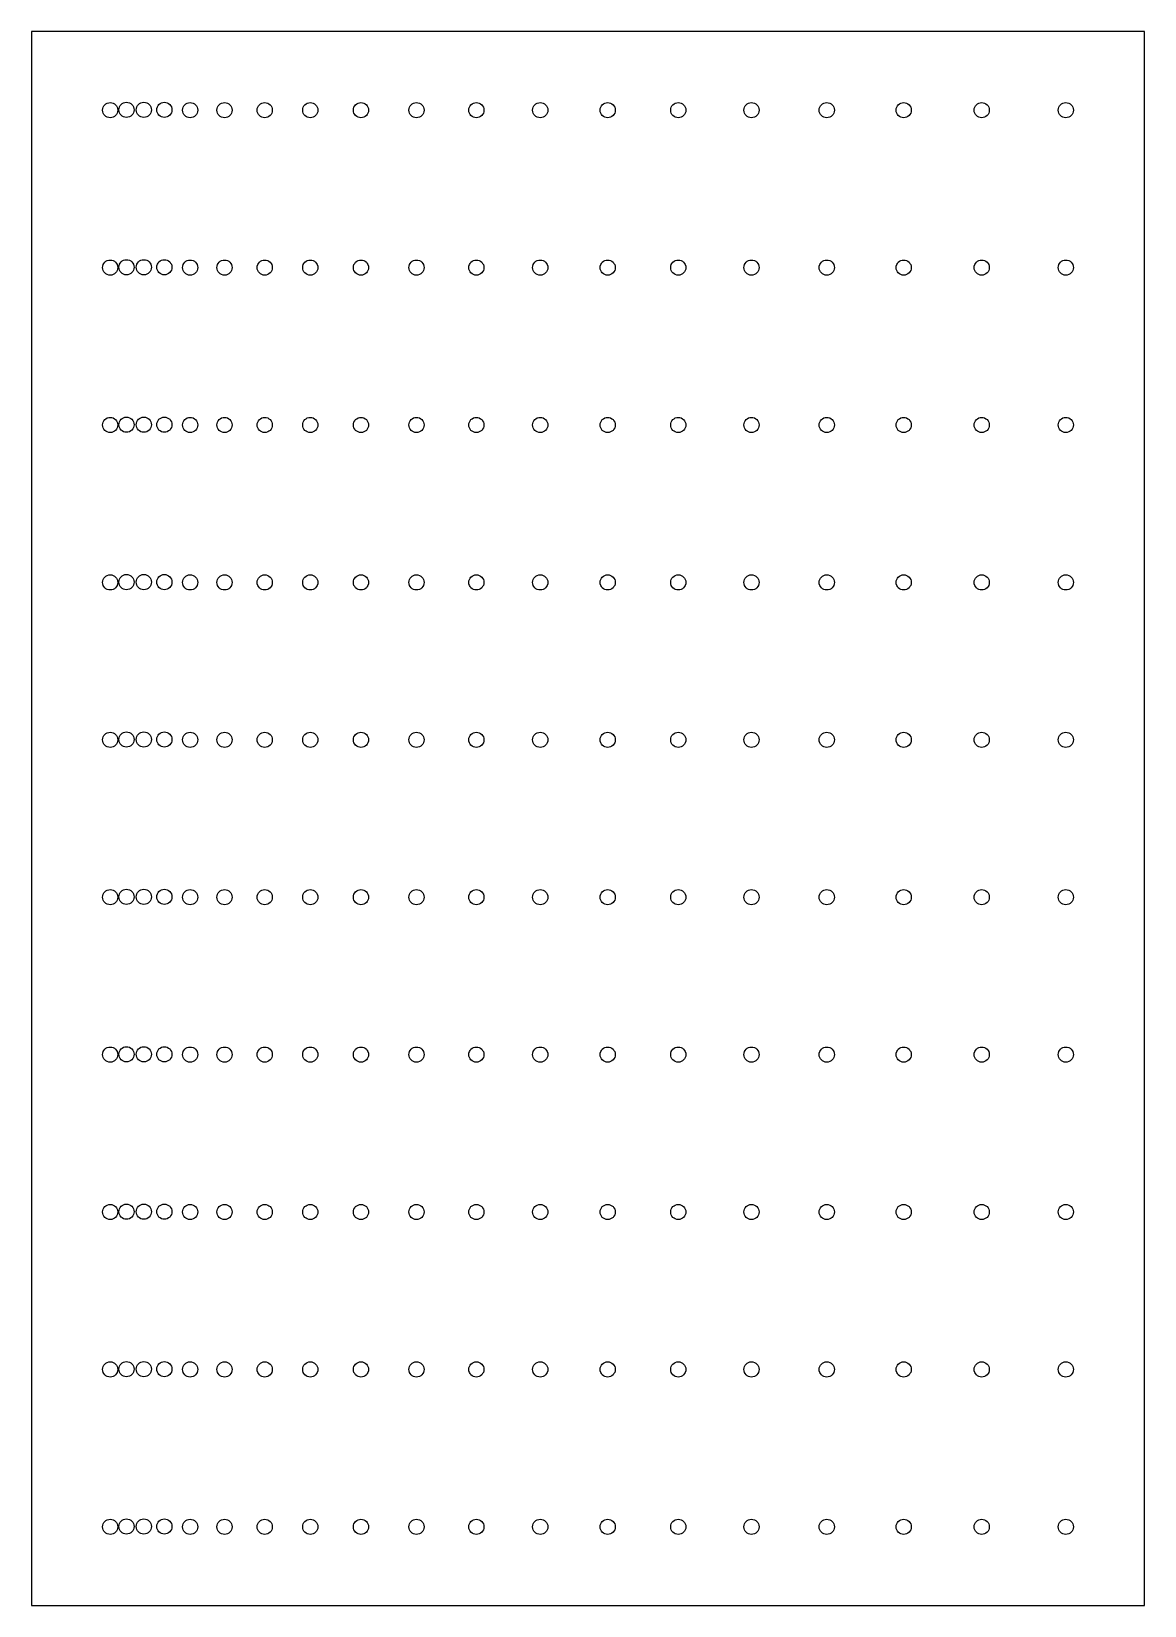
# Model space of a CAD drawing. Header units: millimetres. Extents: x 80 to 410, y -1189 to -722.
import ezdxf

# ---------------------------------------------------------------- set-up
doc = ezdxf.new("R2010")
doc.units = ezdxf.units.MM
doc.header["$MEASUREMENT"] = 0
doc.layers.add('Défaut', color=18, linetype='Continuous', true_color=0x000000)

msp = doc.modelspace()

# ---------------------------------------------------------------- linework, layer by layer
at = {"layer": 'Défaut'}
msp.add_lwpolyline([(80.21, -1188.7), (410.21, -1188.7), (410.21, -721.94), (80.21, -721.94)], close=True, dxfattribs=at)
for centre in [(103.55, -745.28), (108.37, -745.19), (113.52, -745.19), (119.6, -745.19), (127.24, -745.28), (137.45, -745.28), (149.36, -745.28), (162.87, -745.28), (177.9, -745.28), (194.35, -745.28), (212.11, -745.28), (231.05, -745.28), (251.05, -745.28), (271.97, -745.28), (293.67, -745.28), (316, -745.28), (338.81, -745.28), (361.94, -745.28), (386.87, -745.28), (103.55, -791.96), (108.37, -791.86), (113.52, -791.86), (119.6, -791.86), (127.24, -791.96), (137.45, -791.96), (149.36, -791.96), (162.87, -791.96), (177.9, -791.96), (194.35, -791.96), (212.11, -791.96), (231.05, -791.96), (251.05, -791.96), (271.97, -791.96), (293.67, -791.96), (316, -791.96), (338.81, -791.96), (361.94, -791.96), (386.87, -791.96), (103.55, -838.63), (108.37, -838.54), (113.52, -838.54), (119.6, -838.54), (127.24, -838.63), (137.45, -838.63), (149.36, -838.63), (162.87, -838.63), (177.9, -838.63), (194.35, -838.63), (212.11, -838.63), (231.05, -838.63), (251.05, -838.63), (271.97, -838.63), (293.67, -838.63), (316, -838.63), (338.81, -838.63), (361.94, -838.63), (386.87, -838.63), (103.55, -885.31), (108.37, -885.22), (113.52, -885.22), (119.6, -885.22), (127.24, -885.31), (137.45, -885.31), (149.36, -885.31), (162.87, -885.31), (177.9, -885.31), (194.35, -885.31), (212.11, -885.31), (231.05, -885.31), (251.05, -885.31), (271.97, -885.31), (293.67, -885.31), (316, -885.31), (338.81, -885.31), (361.94, -885.31), (386.87, -885.31), (103.55, -931.98), (108.37, -931.89), (113.52, -931.89), (119.6, -931.89), (127.24, -931.98), (137.45, -931.98), (149.36, -931.98), (162.87, -931.98), (177.9, -931.98), (194.35, -931.98), (212.11, -931.98), (231.05, -931.98), (251.05, -931.98), (271.97, -931.98), (293.67, -931.98), (316, -931.98), (338.81, -931.98), (361.94, -931.98), (386.87, -931.98), (103.55, -978.66), (108.37, -978.57), (113.52, -978.57), (119.6, -978.57), (127.24, -978.66), (137.45, -978.66), (149.36, -978.66), (162.87, -978.66), (177.9, -978.66), (194.35, -978.66), (212.11, -978.66), (231.05, -978.66), (251.05, -978.66), (271.97, -978.66), (293.67, -978.66), (316, -978.66), (338.81, -978.66), (361.94, -978.66), (386.87, -978.66), (103.55, -1025.34), (108.37, -1025.25), (113.52, -1025.25), (119.6, -1025.25), (127.24, -1025.34), (137.45, -1025.34), (149.36, -1025.34), (162.87, -1025.34), (177.9, -1025.34), (194.35, -1025.34), (212.11, -1025.34), (231.05, -1025.34), (251.05, -1025.34), (271.97, -1025.34), (293.67, -1025.34), (316, -1025.34), (338.81, -1025.34), (361.94, -1025.34), (386.87, -1025.34), (103.55, -1072.01), (108.37, -1071.92), (113.52, -1071.92), (119.6, -1071.92), (127.24, -1072.01), (137.45, -1072.01), (149.36, -1072.01), (162.87, -1072.01), (177.9, -1072.01), (194.35, -1072.01), (212.11, -1072.01), (231.05, -1072.01), (251.05, -1072.01), (271.97, -1072.01), (293.67, -1072.01), (316, -1072.01), (338.81, -1072.01), (361.94, -1072.01), (386.87, -1072.01), (103.55, -1118.69), (108.37, -1118.6), (113.52, -1118.6), (119.6, -1118.6), (127.24, -1118.69), (137.45, -1118.69), (149.36, -1118.69), (162.87, -1118.69), (177.9, -1118.69), (194.35, -1118.69), (212.11, -1118.69), (231.05, -1118.69), (251.05, -1118.69), (271.97, -1118.69), (293.67, -1118.69), (316, -1118.69), (338.81, -1118.69), (361.94, -1118.69), (386.87, -1118.69), (103.55, -1165.37), (108.37, -1165.27), (113.52, -1165.27), (119.6, -1165.27), (127.24, -1165.37), (137.45, -1165.37), (149.36, -1165.37), (162.87, -1165.37), (177.9, -1165.37), (194.35, -1165.37), (212.11, -1165.37), (231.05, -1165.37), (251.05, -1165.37), (271.97, -1165.37), (293.67, -1165.37), (316, -1165.37), (338.81, -1165.37), (361.94, -1165.37), (386.87, -1165.37)]:
    msp.add_circle(centre, 2.25, dxfattribs=at)

doc.saveas('drawing.dxf')
